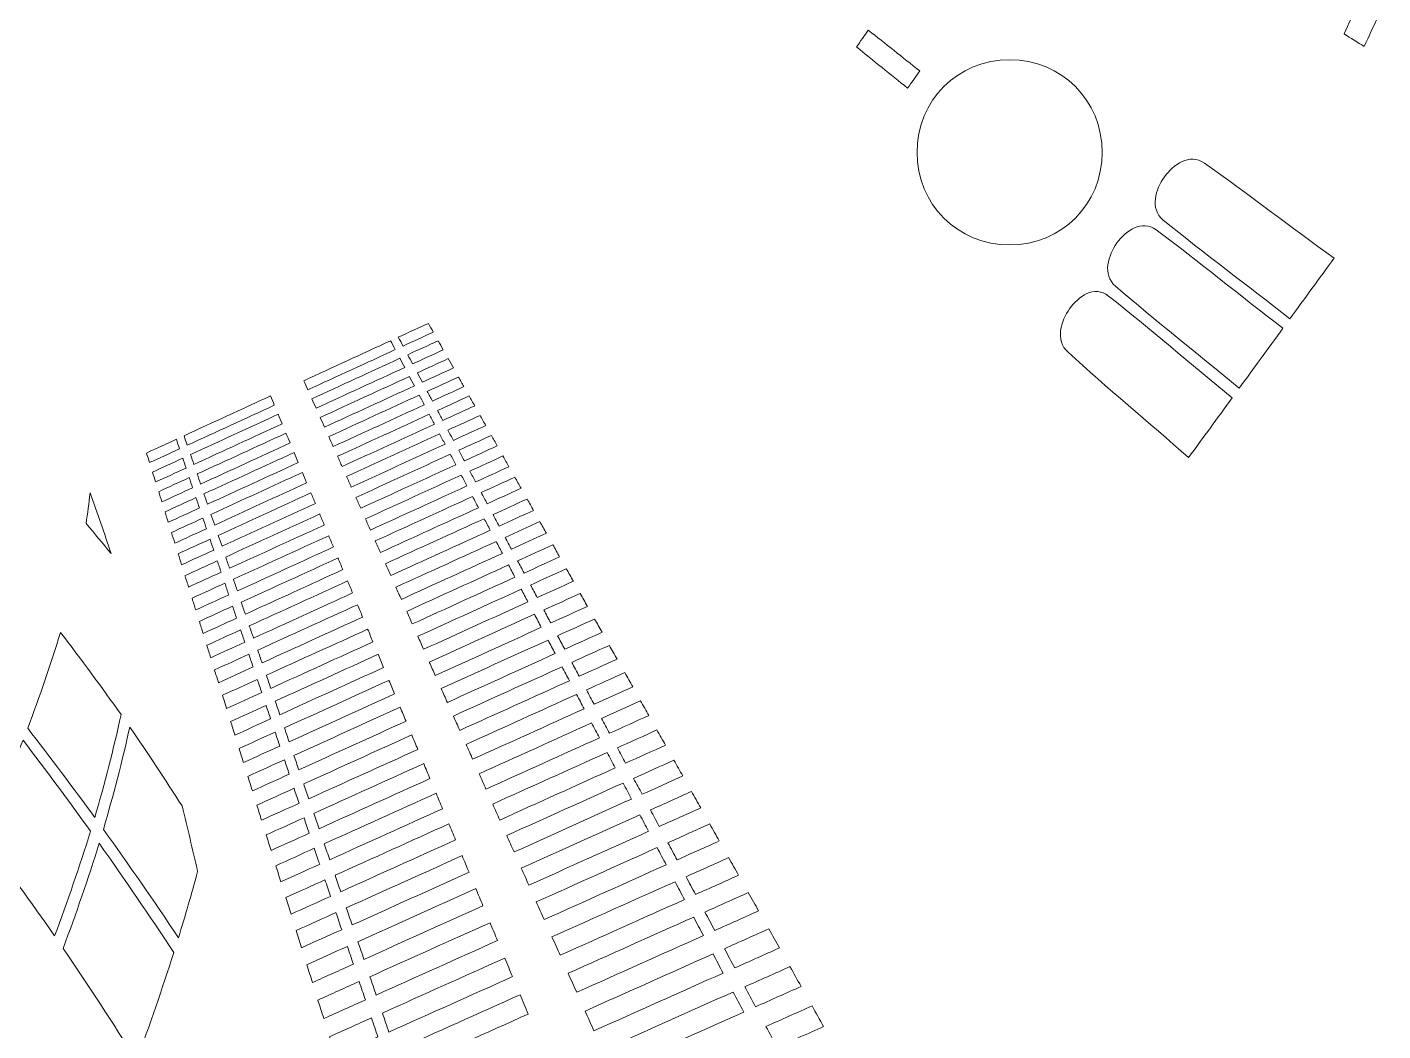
# Model space of a CAD drawing. Header units: millimetres. Extents: x -751 to 1411, y -446 to 1681.
# Drawn here: x -225.6 to -15.1, y -198.6 to -42.8 of the extents above; entities that cross this region are included whole.
import ezdxf

# ---------------------------------------------------------------- set-up
doc = ezdxf.new("R2010")
doc.units = ezdxf.units.MM
doc.header["$MEASUREMENT"] = 0
doc.layers.add('Layer 6', color=7, linetype='Continuous')

msp = doc.modelspace()

# ---------------------------------------------------------------- linework, layer by layer
at = {"layer": 'Layer 6', "lineweight": 0}
for points, knots in [([(-198.52, 551.4), (-477.55, 551.4), (-697.08, 331.88), (-697.08, 52.85), (-697.08, -226.18), (-477.55, -445.71), (-198.52, -445.71), (80.51, -445.71), (300.03, -226.18), (300.03, 52.85), (300.03, 331.88), (80.51, 551.4), (-198.52, 551.4)], [0, 0, 0, 0, 1, 1, 1, 2, 2, 2, 3, 3, 3, 4, 4, 4, 4]), ([(-16.85, -34.54), (-15.79, -35.16), (-14.74, -35.78), (-13.68, -36.4), (-15.13, -39.54), (-16.58, -42.68), (-18.03, -45.82), (-19.07, -45.17), (-20.11, -44.52), (-21.15, -43.87), (-19.72, -40.76), (-18.28, -37.65), (-16.85, -34.54)], [0, 0, 0, 0, 1, 1, 1, 2, 2, 2, 3, 3, 3, 4, 4, 4, 4]), ([(-88.91, -52.29), (-91.56, -50.16), (-94.2, -48.03), (-96.84, -45.89), (-96.23, -45.02), (-95.62, -44.15), (-95.01, -43.28), (-92.35, -45.39), (-89.69, -47.51), (-87.03, -49.62), (-87.66, -50.51), (-88.28, -51.4), (-88.91, -52.29)], [0, 0, 0, 0, 1, 1, 1, 2, 2, 2, 3, 3, 3, 4, 4, 4, 4]), ([(-73.07, -47.89), (-65, -47.89), (-58.71, -54.18), (-58.71, -62.25), (-58.71, -70.32), (-65, -76.61), (-73.07, -76.61), (-81.15, -76.61), (-87.44, -70.32), (-87.44, -62.25), (-87.44, -54.18), (-81.15, -47.89), (-73.07, -47.89)], [0, 0, 0, 0, 1, 1, 1, 2, 2, 2, 3, 3, 3, 4, 4, 4, 4]), ([(-49.22, -72.76), (-51.39, -70.99), (-50.4, -67.95), (-49.04, -66.06), (-47.67, -64.16), (-45.14, -62.32), (-42.84, -63.93), (-36.08, -68.65), (-29.43, -73.84), (-22.7, -78.67), (-25, -81.83), (-27.27, -84.94), (-29.58, -88.09), (-36.06, -82.94), (-42.83, -77.98), (-49.22, -72.76)], [0, 0, 0, 0, 1, 1, 1, 2, 2, 2, 3, 3, 3, 4, 4, 4, 5, 5, 5, 5]), ([(-56.62, -83.04), (-58.74, -81.22), (-57.77, -78.21), (-56.42, -76.32), (-55.07, -74.43), (-52.57, -72.63), (-50.32, -74.29), (-43.71, -79.18), (-37.22, -84.55), (-30.64, -89.56), (-32.92, -92.68), (-35.16, -95.76), (-37.45, -98.87), (-43.77, -93.56), (-50.39, -88.41), (-56.62, -83.04)], [0, 0, 0, 0, 1, 1, 1, 2, 2, 2, 3, 3, 3, 4, 4, 4, 5, 5, 5, 5]), ([(-63.76, -86.52), (-62.42, -84.62), (-59.92, -82.83), (-57.72, -84.55), (-51.25, -89.62), (-44.94, -95.15), (-38.51, -100.33), (-40.78, -103.45), (-43.02, -106.52), (-45.3, -109.63), (-51.47, -104.16), (-57.94, -98.82), (-64.01, -93.29), (-66.08, -91.41), (-65.1, -88.42), (-63.76, -86.52)], [0, 0, 0, 0, 1, 1, 1, 2, 2, 2, 3, 3, 3, 4, 4, 4, 5, 5, 5, 5]), ([(-167.23, -92.31), (-167.48, -91.85), (-167.72, -91.39), (-167.97, -90.93), (-166.41, -90.22), (-164.86, -89.5), (-163.31, -88.79), (-163.05, -89.24), (-162.8, -89.7), (-162.54, -90.16), (-164.1, -90.88), (-165.67, -91.59), (-167.23, -92.31)], [0, 0, 0, 0, 1, 1, 1, 2, 2, 2, 3, 3, 3, 4, 4, 4, 4]), ([(-182.01, -99.11), (-182.22, -98.64), (-182.44, -98.16), (-182.65, -97.69), (-178.16, -95.62), (-173.66, -93.55), (-169.17, -91.48), (-168.93, -91.95), (-168.69, -92.41), (-168.44, -92.87), (-172.97, -94.95), (-177.49, -97.03), (-182.01, -99.11)], [0, 0, 0, 0, 1, 1, 1, 2, 2, 2, 3, 3, 3, 4, 4, 4, 4]), ([(-165.75, -95.08), (-166.01, -94.61), (-166.26, -94.14), (-166.51, -93.66), (-164.94, -92.94), (-163.36, -92.22), (-161.79, -91.49), (-161.52, -91.96), (-161.26, -92.43), (-161, -92.9), (-162.58, -93.63), (-164.17, -94.35), (-165.75, -95.08)], [0, 0, 0, 0, 1, 1, 1, 2, 2, 2, 3, 3, 3, 4, 4, 4, 4]), ([(-167.73, -94.22), (-167.48, -94.7), (-167.23, -95.17), (-166.98, -95.65), (-171.57, -97.75), (-176.15, -99.86), (-180.74, -101.97), (-180.95, -101.48), (-181.17, -100.99), (-181.39, -100.5), (-176.84, -98.41), (-172.28, -96.32), (-167.73, -94.22)], [0, 0, 0, 0, 1, 1, 1, 2, 2, 2, 3, 3, 3, 4, 4, 4, 4]), ([(-164.24, -97.93), (-164.5, -97.44), (-164.75, -96.96), (-165.01, -96.47), (-163.42, -95.74), (-161.82, -95), (-160.23, -94.27), (-159.96, -94.75), (-159.68, -95.23), (-159.41, -95.71), (-161.02, -96.45), (-162.63, -97.19), (-164.24, -97.93)], [0, 0, 0, 0, 1, 1, 1, 2, 2, 2, 3, 3, 3, 4, 4, 4, 4]), ([(-179.43, -104.9), (-179.65, -104.4), (-179.87, -103.9), (-180.1, -103.4), (-175.48, -101.28), (-170.87, -99.16), (-166.25, -97.04), (-165.99, -97.53), (-165.74, -98.01), (-165.48, -98.5), (-170.13, -100.64), (-174.78, -102.77), (-179.43, -104.9)], [0, 0, 0, 0, 1, 1, 1, 2, 2, 2, 3, 3, 3, 4, 4, 4, 4]), ([(-162.68, -100.85), (-162.94, -100.35), (-163.21, -99.85), (-163.48, -99.35), (-161.86, -98.61), (-160.24, -97.87), (-158.62, -97.13), (-158.34, -97.62), (-158.06, -98.12), (-157.79, -98.61), (-159.42, -99.36), (-161.05, -100.11), (-162.68, -100.85)], [0, 0, 0, 0, 1, 1, 1, 2, 2, 2, 3, 3, 3, 4, 4, 4, 4]), ([(-200.73, -107.72), (-200.9, -107.23), (-201.07, -106.73), (-201.24, -106.24), (-196.76, -104.18), (-192.29, -102.12), (-187.82, -100.06), (-187.62, -100.54), (-187.42, -101.03), (-187.22, -101.51), (-191.72, -103.58), (-196.22, -105.65), (-200.73, -107.72)], [0, 0, 0, 0, 1, 1, 1, 2, 2, 2, 3, 3, 3, 4, 4, 4, 4]), ([(-178.08, -107.92), (-178.31, -107.41), (-178.54, -106.89), (-178.77, -106.37), (-174.09, -104.23), (-169.41, -102.08), (-164.73, -99.93), (-164.47, -100.43), (-164.2, -100.93), (-163.94, -101.43), (-168.65, -103.6), (-173.37, -105.76), (-178.08, -107.92)], [0, 0, 0, 0, 1, 1, 1, 2, 2, 2, 3, 3, 3, 4, 4, 4, 4]), ([(-161.07, -103.86), (-161.35, -103.35), (-161.62, -102.83), (-161.89, -102.32), (-160.25, -101.57), (-158.61, -100.81), (-156.97, -100.06), (-156.68, -100.57), (-156.4, -101.08), (-156.11, -101.59), (-157.77, -102.35), (-159.42, -103.1), (-161.07, -103.86)], [0, 0, 0, 0, 1, 1, 1, 2, 2, 2, 3, 3, 3, 4, 4, 4, 4]), ([(-199.71, -110.69), (-199.88, -110.18), (-200.06, -109.67), (-200.23, -109.17), (-195.7, -107.08), (-191.16, -105), (-186.63, -102.91), (-186.42, -103.41), (-186.22, -103.9), (-186.01, -104.39), (-190.58, -106.49), (-195.14, -108.59), (-199.71, -110.69)], [0, 0, 0, 0, 1, 1, 1, 2, 2, 2, 3, 3, 3, 4, 4, 4, 4]), ([(-176.7, -111.02), (-176.93, -110.49), (-177.17, -109.96), (-177.41, -109.43), (-172.66, -107.26), (-167.91, -105.08), (-163.17, -102.9), (-162.9, -103.42), (-162.62, -103.93), (-162.35, -104.45), (-167.13, -106.64), (-171.92, -108.83), (-176.7, -111.02)], [0, 0, 0, 0, 1, 1, 1, 2, 2, 2, 3, 3, 3, 4, 4, 4, 4]), ([(-159.42, -106.95), (-159.7, -106.43), (-159.99, -105.9), (-160.27, -105.37), (-158.6, -104.6), (-156.94, -103.84), (-155.27, -103.08), (-154.98, -103.6), (-154.69, -104.13), (-154.39, -104.65), (-156.07, -105.42), (-157.75, -106.19), (-159.42, -106.95)], [0, 0, 0, 0, 1, 1, 1, 2, 2, 2, 3, 3, 3, 4, 4, 4, 4]), ([(-206.58, -110.41), (-206.74, -109.91), (-206.9, -109.41), (-207.05, -108.92), (-205.51, -108.21), (-203.97, -107.5), (-202.43, -106.79), (-202.27, -107.28), (-202.1, -107.78), (-201.93, -108.27), (-203.48, -108.99), (-205.03, -109.7), (-206.58, -110.41)], [0, 0, 0, 0, 1, 1, 1, 2, 2, 2, 3, 3, 3, 4, 4, 4, 4]), ([(-198.66, -113.74), (-198.84, -113.22), (-199.02, -112.69), (-199.2, -112.17), (-194.6, -110.06), (-190.01, -107.95), (-185.41, -105.84), (-185.2, -106.35), (-184.99, -106.85), (-184.77, -107.36), (-189.4, -109.49), (-194.03, -111.61), (-198.66, -113.74)], [0, 0, 0, 0, 1, 1, 1, 2, 2, 2, 3, 3, 3, 4, 4, 4, 4]), ([(-175.27, -114.21), (-175.52, -113.67), (-175.76, -113.12), (-176, -112.58), (-171.19, -110.37), (-166.37, -108.16), (-161.56, -105.96), (-161.28, -106.49), (-161, -107.02), (-160.72, -107.55), (-165.57, -109.77), (-170.42, -111.99), (-175.27, -114.21)], [0, 0, 0, 0, 1, 1, 1, 2, 2, 2, 3, 3, 3, 4, 4, 4, 4]), ([(-157.72, -110.14), (-158.01, -109.59), (-158.3, -109.05), (-158.6, -108.5), (-156.91, -107.73), (-155.22, -106.96), (-153.53, -106.19), (-153.22, -106.72), (-152.92, -107.26), (-152.62, -107.8), (-154.32, -108.58), (-156.02, -109.36), (-157.72, -110.14)], [0, 0, 0, 0, 1, 1, 1, 2, 2, 2, 3, 3, 3, 4, 4, 4, 4]), ([(-197.59, -116.87), (-197.77, -116.33), (-197.95, -115.8), (-198.14, -115.26), (-193.48, -113.12), (-188.82, -110.98), (-184.16, -108.85), (-183.94, -109.37), (-183.72, -109.89), (-183.5, -110.41), (-188.2, -112.56), (-192.89, -114.72), (-197.59, -116.87)], [0, 0, 0, 0, 1, 1, 1, 2, 2, 2, 3, 3, 3, 4, 4, 4, 4]), ([(-173.81, -117.5), (-174.06, -116.93), (-174.31, -116.37), (-174.56, -115.81), (-169.67, -113.58), (-164.79, -111.34), (-159.9, -109.1), (-159.62, -109.65), (-159.33, -110.2), (-159.04, -110.74), (-163.96, -112.99), (-168.89, -115.24), (-173.81, -117.5)], [0, 0, 0, 0, 1, 1, 1, 2, 2, 2, 3, 3, 3, 4, 4, 4, 4]), ([(-155.98, -113.41), (-156.28, -112.85), (-156.57, -112.29), (-156.87, -111.73), (-155.16, -110.95), (-153.44, -110.17), (-151.73, -109.38), (-151.42, -109.94), (-151.11, -110.49), (-150.79, -111.05), (-152.52, -111.84), (-154.25, -112.62), (-155.98, -113.41)], [0, 0, 0, 0, 1, 1, 1, 2, 2, 2, 3, 3, 3, 4, 4, 4, 4]), ([(-201.44, -109.72), (-201.27, -110.23), (-201.1, -110.74), (-200.93, -111.25), (-202.5, -111.97), (-204.07, -112.69), (-205.64, -113.41), (-205.8, -112.9), (-205.96, -112.39), (-206.13, -111.88), (-204.56, -111.16), (-203, -110.44), (-201.44, -109.72)], [0, 0, 0, 0, 1, 1, 1, 2, 2, 2, 3, 3, 3, 4, 4, 4, 4]), ([(-200.43, -112.74), (-200.25, -113.26), (-200.07, -113.78), (-199.9, -114.3), (-201.49, -115.04), (-203.08, -115.77), (-204.68, -116.5), (-204.84, -115.97), (-205.01, -115.44), (-205.17, -114.92), (-203.59, -114.19), (-202.01, -113.46), (-200.43, -112.74)], [0, 0, 0, 0, 1, 1, 1, 2, 2, 2, 3, 3, 3, 4, 4, 4, 4]), ([(-182.2, -113.54), (-186.96, -115.73), (-191.72, -117.91), (-196.48, -120.09), (-196.67, -119.54), (-196.86, -118.99), (-197.05, -118.44), (-192.32, -116.27), (-187.59, -114.1), (-182.87, -111.94), (-182.64, -112.47), (-182.42, -113.01), (-182.2, -113.54)], [0, 0, 0, 0, 1, 1, 1, 2, 2, 2, 3, 3, 3, 4, 4, 4, 4]), ([(-172.3, -120.88), (-172.56, -120.3), (-172.82, -119.72), (-173.07, -119.14), (-168.12, -116.87), (-163.16, -114.61), (-158.2, -112.34), (-157.91, -112.9), (-157.61, -113.46), (-157.32, -114.03), (-162.31, -116.31), (-167.31, -118.59), (-172.3, -120.88)], [0, 0, 0, 0, 1, 1, 1, 2, 2, 2, 3, 3, 3, 4, 4, 4, 4]), ([(-154.18, -116.79), (-154.48, -116.21), (-154.79, -115.64), (-155.1, -115.06), (-153.36, -114.26), (-151.62, -113.47), (-149.88, -112.67), (-149.56, -113.24), (-149.24, -113.82), (-148.92, -114.39), (-150.67, -115.19), (-152.42, -115.99), (-154.18, -116.79)], [0, 0, 0, 0, 1, 1, 1, 2, 2, 2, 3, 3, 3, 4, 4, 4, 4]), ([(-216.45, -119.86), (-216.2, -118.28), (-215.99, -116.69), (-215.82, -115.11), (-214.69, -118.23), (-213.61, -121.36), (-212.56, -124.51), (-213.84, -122.95), (-215.14, -121.4), (-216.45, -119.86)], [0, 0, 0, 0, 1, 1, 1, 2, 2, 2, 3, 3, 3, 3]), ([(-195.34, -123.4), (-195.53, -122.84), (-195.73, -122.27), (-195.92, -121.7), (-191.13, -119.51), (-186.34, -117.31), (-181.54, -115.11), (-181.31, -115.67), (-181.08, -116.22), (-180.85, -116.77), (-185.68, -118.98), (-190.51, -121.19), (-195.34, -123.4)], [0, 0, 0, 0, 1, 1, 1, 2, 2, 2, 3, 3, 3, 4, 4, 4, 4]), ([(-170.75, -124.36), (-171.01, -123.76), (-171.28, -123.17), (-171.54, -122.57), (-166.51, -120.27), (-161.48, -117.97), (-156.45, -115.67), (-156.14, -116.25), (-155.84, -116.83), (-155.54, -117.41), (-160.61, -119.73), (-165.68, -122.04), (-170.75, -124.36)], [0, 0, 0, 0, 1, 1, 1, 2, 2, 2, 3, 3, 3, 4, 4, 4, 4]), ([(-199.38, -115.83), (-199.2, -116.37), (-199.02, -116.91), (-198.84, -117.44), (-200.45, -118.19), (-202.07, -118.93), (-203.68, -119.67), (-203.85, -119.13), (-204.02, -118.58), (-204.19, -118.04), (-202.59, -117.31), (-200.99, -116.57), (-199.38, -115.83)], [0, 0, 0, 0, 1, 1, 1, 2, 2, 2, 3, 3, 3, 4, 4, 4, 4]), ([(-152.32, -120.27), (-152.64, -119.67), (-152.96, -119.08), (-153.27, -118.48), (-151.51, -117.68), (-149.74, -116.87), (-147.97, -116.06), (-147.64, -116.65), (-147.31, -117.24), (-146.98, -117.83), (-148.76, -118.64), (-150.54, -119.45), (-152.32, -120.27)], [0, 0, 0, 0, 1, 1, 1, 2, 2, 2, 3, 3, 3, 4, 4, 4, 4]), ([(-198.31, -119.02), (-198.12, -119.57), (-197.94, -120.12), (-197.75, -120.67), (-199.39, -121.42), (-201.03, -122.17), (-202.66, -122.93), (-202.84, -122.37), (-203.01, -121.81), (-203.19, -121.25), (-201.56, -120.51), (-199.93, -119.76), (-198.31, -119.02)], [0, 0, 0, 0, 1, 1, 1, 2, 2, 2, 3, 3, 3, 4, 4, 4, 4]), ([(-180.18, -118.38), (-179.94, -118.95), (-179.71, -119.52), (-179.47, -120.09), (-184.37, -122.33), (-189.27, -124.57), (-194.17, -126.81), (-194.37, -126.23), (-194.57, -125.65), (-194.77, -125.06), (-189.91, -122.84), (-185.04, -120.61), (-180.18, -118.38)], [0, 0, 0, 0, 1, 1, 1, 2, 2, 2, 3, 3, 3, 4, 4, 4, 4]), ([(-169.15, -127.94), (-169.42, -127.33), (-169.69, -126.71), (-169.97, -126.1), (-164.86, -123.77), (-159.75, -121.44), (-154.64, -119.11), (-154.33, -119.7), (-154.02, -120.3), (-153.7, -120.9), (-158.85, -123.24), (-164, -125.59), (-169.15, -127.94)], [0, 0, 0, 0, 1, 1, 1, 2, 2, 2, 3, 3, 3, 4, 4, 4, 4]), ([(-150.41, -123.85), (-150.74, -123.24), (-151.06, -122.63), (-151.39, -122.01), (-149.6, -121.19), (-147.8, -120.38), (-146.01, -119.56), (-145.67, -120.17), (-145.33, -120.77), (-144.99, -121.38), (-146.79, -122.2), (-148.6, -123.03), (-150.41, -123.85)], [0, 0, 0, 0, 1, 1, 1, 2, 2, 2, 3, 3, 3, 4, 4, 4, 4]), ([(-178.78, -121.75), (-178.53, -122.33), (-178.29, -122.92), (-178.05, -123.5), (-183.02, -125.77), (-187.99, -128.05), (-192.96, -130.32), (-193.17, -129.72), (-193.37, -129.12), (-193.58, -128.52), (-188.65, -126.26), (-183.71, -124.01), (-178.78, -121.75)], [0, 0, 0, 0, 1, 1, 1, 2, 2, 2, 3, 3, 3, 4, 4, 4, 4]), ([(-197.2, -122.29), (-197.01, -122.86), (-196.82, -123.43), (-196.63, -123.99), (-198.29, -124.75), (-199.95, -125.51), (-201.61, -126.28), (-201.79, -125.7), (-201.97, -125.13), (-202.15, -124.56), (-200.5, -123.8), (-198.85, -123.05), (-197.2, -122.29)], [0, 0, 0, 0, 1, 1, 1, 2, 2, 2, 3, 3, 3, 4, 4, 4, 4]), ([(-167.5, -131.64), (-167.78, -131.01), (-168.06, -130.37), (-168.34, -129.74), (-163.16, -127.38), (-157.97, -125.01), (-152.78, -122.65), (-152.46, -123.26), (-152.13, -123.88), (-151.81, -124.49), (-157.04, -126.87), (-162.27, -129.25), (-167.5, -131.64)], [0, 0, 0, 0, 1, 1, 1, 2, 2, 2, 3, 3, 3, 4, 4, 4, 4]), ([(-148.44, -127.55), (-148.78, -126.92), (-149.11, -126.28), (-149.45, -125.65), (-147.63, -124.82), (-145.81, -123.99), (-143.98, -123.16), (-143.63, -123.79), (-143.28, -124.41), (-142.93, -125.04), (-144.76, -125.88), (-146.6, -126.71), (-148.44, -127.55)], [0, 0, 0, 0, 1, 1, 1, 2, 2, 2, 3, 3, 3, 4, 4, 4, 4]), ([(-196.07, -125.66), (-195.87, -126.24), (-195.67, -126.83), (-195.48, -127.41), (-197.16, -128.18), (-198.85, -128.95), (-200.53, -129.72), (-200.72, -129.13), (-200.9, -128.54), (-201.09, -127.96), (-199.41, -127.19), (-197.74, -126.42), (-196.07, -125.66)], [0, 0, 0, 0, 1, 1, 1, 2, 2, 2, 3, 3, 3, 4, 4, 4, 4]), ([(-177.33, -125.21), (-177.08, -125.82), (-176.83, -126.42), (-176.58, -127.02), (-181.63, -129.32), (-186.67, -131.63), (-191.72, -133.93), (-191.93, -133.31), (-192.15, -132.7), (-192.36, -132.08), (-187.35, -129.79), (-182.34, -127.5), (-177.33, -125.21)], [0, 0, 0, 0, 1, 1, 1, 2, 2, 2, 3, 3, 3, 4, 4, 4, 4]), ([(-165.8, -135.45), (-166.09, -134.8), (-166.38, -134.14), (-166.67, -133.49), (-161.4, -131.09), (-156.13, -128.69), (-150.86, -126.29), (-150.53, -126.93), (-150.2, -127.56), (-149.86, -128.2), (-155.17, -130.61), (-160.49, -133.03), (-165.8, -135.45)], [0, 0, 0, 0, 1, 1, 1, 2, 2, 2, 3, 3, 3, 4, 4, 4, 4]), ([(-146.4, -131.36), (-146.75, -130.71), (-147.1, -130.06), (-147.45, -129.41), (-145.6, -128.56), (-143.75, -127.72), (-141.89, -126.88), (-141.53, -127.52), (-141.17, -128.17), (-140.8, -128.82), (-142.67, -129.67), (-144.54, -130.51), (-146.4, -131.36)], [0, 0, 0, 0, 1, 1, 1, 2, 2, 2, 3, 3, 3, 4, 4, 4, 4]), ([(-194.9, -129.12), (-194.7, -129.72), (-194.49, -130.32), (-194.29, -130.93), (-196, -131.71), (-197.71, -132.49), (-199.42, -133.27), (-199.61, -132.67), (-199.8, -132.06), (-199.99, -131.45), (-198.29, -130.68), (-196.6, -129.9), (-194.9, -129.12)], [0, 0, 0, 0, 1, 1, 1, 2, 2, 2, 3, 3, 3, 4, 4, 4, 4]), ([(-175.84, -128.78), (-175.58, -129.4), (-175.33, -130.02), (-175.07, -130.64), (-180.19, -132.98), (-185.32, -135.32), (-190.44, -137.65), (-190.66, -137.02), (-190.88, -136.38), (-191.1, -135.74), (-186.01, -133.42), (-180.93, -131.1), (-175.84, -128.78)], [0, 0, 0, 0, 1, 1, 1, 2, 2, 2, 3, 3, 3, 4, 4, 4, 4]), ([(-164.04, -139.38), (-164.34, -138.71), (-164.64, -138.04), (-164.94, -137.36), (-159.59, -134.93), (-154.24, -132.49), (-148.88, -130.06), (-148.54, -130.71), (-148.19, -131.37), (-147.85, -132.02), (-153.25, -134.47), (-158.64, -136.93), (-164.04, -139.38)], [0, 0, 0, 0, 1, 1, 1, 2, 2, 2, 3, 3, 3, 4, 4, 4, 4]), ([(-174.31, -132.46), (-174.04, -133.1), (-173.78, -133.74), (-173.51, -134.38), (-178.71, -136.75), (-183.92, -139.12), (-189.12, -141.49), (-189.35, -140.83), (-189.57, -140.18), (-189.8, -139.52), (-184.64, -137.17), (-179.47, -134.81), (-174.31, -132.46)], [0, 0, 0, 0, 1, 1, 1, 2, 2, 2, 3, 3, 3, 4, 4, 4, 4]), ([(-144.3, -135.3), (-144.66, -134.63), (-145.02, -133.95), (-145.38, -133.28), (-143.5, -132.42), (-141.62, -131.57), (-139.74, -130.72), (-139.36, -131.38), (-138.99, -132.05), (-138.61, -132.72), (-140.51, -133.58), (-142.41, -134.44), (-144.3, -135.3)], [0, 0, 0, 0, 1, 1, 1, 2, 2, 2, 3, 3, 3, 4, 4, 4, 4]), ([(-193.69, -132.69), (-193.49, -133.31), (-193.28, -133.93), (-193.07, -134.55), (-194.8, -135.34), (-196.54, -136.13), (-198.28, -136.93), (-198.47, -136.3), (-198.67, -135.68), (-198.86, -135.05), (-197.14, -134.26), (-195.42, -133.48), (-193.69, -132.69)], [0, 0, 0, 0, 1, 1, 1, 2, 2, 2, 3, 3, 3, 4, 4, 4, 4]), ([(-162.23, -143.44), (-162.54, -142.75), (-162.85, -142.05), (-163.16, -141.36), (-157.72, -138.89), (-152.28, -136.41), (-146.84, -133.94), (-146.48, -134.62), (-146.13, -135.29), (-145.77, -135.97), (-151.26, -138.46), (-156.74, -140.95), (-162.23, -143.44)], [0, 0, 0, 0, 1, 1, 1, 2, 2, 2, 3, 3, 3, 4, 4, 4, 4]), ([(-142.13, -139.37), (-142.51, -138.67), (-142.88, -137.98), (-143.25, -137.28), (-141.34, -136.41), (-139.42, -135.54), (-137.51, -134.68), (-137.12, -135.37), (-136.74, -136.05), (-136.35, -136.74), (-138.28, -137.62), (-140.21, -138.49), (-142.13, -139.37)], [0, 0, 0, 0, 1, 1, 1, 2, 2, 2, 3, 3, 3, 4, 4, 4, 4]), ([(-211.01, -149.52), (-212.17, -154.89), (-213.55, -160.2), (-215.09, -165.48), (-218.5, -160.82), (-221.97, -156.2), (-225.51, -151.64), (-223.66, -146.73), (-221.94, -141.78), (-220.41, -136.76), (-217.19, -140.95), (-214.06, -145.2), (-211.01, -149.52)], [0, 0, 0, 0, 1, 1, 1, 2, 2, 2, 3, 3, 3, 4, 4, 4, 4]), ([(-192.46, -136.36), (-192.24, -137), (-192.02, -137.64), (-191.81, -138.28), (-193.57, -139.08), (-195.34, -139.89), (-197.1, -140.69), (-197.3, -140.05), (-197.5, -139.4), (-197.7, -138.76), (-195.95, -137.96), (-194.2, -137.16), (-192.46, -136.36)], [0, 0, 0, 0, 1, 1, 1, 2, 2, 2, 3, 3, 3, 4, 4, 4, 4]), ([(-172.73, -136.25), (-172.45, -136.91), (-172.18, -137.57), (-171.91, -138.23), (-177.19, -140.63), (-182.48, -143.04), (-187.76, -145.45), (-188, -144.77), (-188.23, -144.09), (-188.46, -143.42), (-183.22, -141.03), (-177.97, -138.64), (-172.73, -136.25)], [0, 0, 0, 0, 1, 1, 1, 2, 2, 2, 3, 3, 3, 4, 4, 4, 4]), ([(-160.36, -147.63), (-160.68, -146.92), (-161, -146.2), (-161.32, -145.48), (-155.79, -142.97), (-150.26, -140.46), (-144.73, -137.95), (-144.36, -138.65), (-144, -139.35), (-143.63, -140.05), (-149.21, -142.58), (-154.78, -145.1), (-160.36, -147.63)], [0, 0, 0, 0, 1, 1, 1, 2, 2, 2, 3, 3, 3, 4, 4, 4, 4]), ([(-139.89, -143.57), (-140.28, -142.85), (-140.66, -142.13), (-141.04, -141.41), (-139.1, -140.53), (-137.15, -139.65), (-135.21, -138.77), (-134.81, -139.48), (-134.41, -140.19), (-134.01, -140.91), (-135.97, -141.79), (-137.93, -142.68), (-139.89, -143.57)], [0, 0, 0, 0, 1, 1, 1, 2, 2, 2, 3, 3, 3, 4, 4, 4, 4]), ([(-191.18, -140.15), (-190.96, -140.81), (-190.73, -141.47), (-190.51, -142.12), (-192.3, -142.94), (-194.09, -143.76), (-195.88, -144.57), (-196.09, -143.91), (-196.3, -143.24), (-196.51, -142.58), (-194.73, -141.77), (-192.95, -140.96), (-191.18, -140.15)], [0, 0, 0, 0, 1, 1, 1, 2, 2, 2, 3, 3, 3, 4, 4, 4, 4]), ([(-171.1, -140.16), (-170.82, -140.84), (-170.53, -141.52), (-170.25, -142.2), (-175.62, -144.64), (-180.99, -147.09), (-186.36, -149.53), (-186.6, -148.83), (-186.84, -148.13), (-187.08, -147.43), (-181.75, -145.01), (-176.43, -142.59), (-171.1, -140.16)], [0, 0, 0, 0, 1, 1, 1, 2, 2, 2, 3, 3, 3, 4, 4, 4, 4]), ([(-158.43, -151.97), (-158.76, -151.22), (-159.09, -150.48), (-159.42, -149.74), (-153.8, -147.19), (-148.17, -144.64), (-142.55, -142.1), (-142.17, -142.82), (-141.79, -143.54), (-141.41, -144.26), (-147.08, -146.83), (-152.75, -149.4), (-158.43, -151.97)], [0, 0, 0, 0, 1, 1, 1, 2, 2, 2, 3, 3, 3, 4, 4, 4, 4]), ([(-137.58, -147.92), (-137.97, -147.17), (-138.37, -146.43), (-138.77, -145.69), (-136.79, -144.79), (-134.81, -143.89), (-132.83, -143), (-132.42, -143.74), (-132, -144.47), (-131.59, -145.21), (-133.58, -146.11), (-135.58, -147.01), (-137.58, -147.92)], [0, 0, 0, 0, 1, 1, 1, 2, 2, 2, 3, 3, 3, 4, 4, 4, 4]), ([(-189.86, -144.05), (-189.63, -144.73), (-189.4, -145.41), (-189.17, -146.09), (-190.99, -146.92), (-192.81, -147.74), (-194.63, -148.57), (-194.84, -147.89), (-195.06, -147.2), (-195.27, -146.52), (-193.47, -145.7), (-191.66, -144.88), (-189.86, -144.05)], [0, 0, 0, 0, 1, 1, 1, 2, 2, 2, 3, 3, 3, 4, 4, 4, 4]), ([(-169.42, -144.2), (-169.12, -144.9), (-168.83, -145.6), (-168.54, -146.31), (-174, -148.78), (-179.45, -151.26), (-184.91, -153.74), (-185.16, -153.02), (-185.41, -152.3), (-185.65, -151.58), (-180.24, -149.12), (-174.83, -146.66), (-169.42, -144.2)], [0, 0, 0, 0, 1, 1, 1, 2, 2, 2, 3, 3, 3, 4, 4, 4, 4]), ([(-156.43, -156.45), (-156.77, -155.68), (-157.11, -154.91), (-157.45, -154.15), (-151.73, -151.56), (-146.02, -148.97), (-140.3, -146.38), (-139.91, -147.13), (-139.51, -147.87), (-139.12, -148.62), (-144.89, -151.23), (-150.66, -153.84), (-156.43, -156.45)], [0, 0, 0, 0, 1, 1, 1, 2, 2, 2, 3, 3, 3, 4, 4, 4, 4]), ([(-188.5, -148.08), (-188.27, -148.78), (-188.03, -149.48), (-187.79, -150.18), (-189.64, -151.02), (-191.49, -151.86), (-193.34, -152.7), (-193.56, -151.99), (-193.78, -151.29), (-194, -150.58), (-192.17, -149.75), (-190.33, -148.91), (-188.5, -148.08)], [0, 0, 0, 0, 1, 1, 1, 2, 2, 2, 3, 3, 3, 4, 4, 4, 4]), ([(-167.68, -148.37), (-167.38, -149.09), (-167.07, -149.82), (-166.77, -150.54), (-172.32, -153.06), (-177.87, -155.57), (-183.42, -158.09), (-183.67, -157.35), (-183.93, -156.6), (-184.18, -155.86), (-178.68, -153.36), (-173.18, -150.86), (-167.68, -148.37)], [0, 0, 0, 0, 1, 1, 1, 2, 2, 2, 3, 3, 3, 4, 4, 4, 4]), ([(-135.18, -152.41), (-135.59, -151.64), (-136, -150.87), (-136.41, -150.1), (-134.4, -149.19), (-132.38, -148.28), (-130.37, -147.37), (-129.94, -148.14), (-129.51, -148.9), (-129.09, -149.66), (-131.12, -150.58), (-133.15, -151.5), (-135.18, -152.41)], [0, 0, 0, 0, 1, 1, 1, 2, 2, 2, 3, 3, 3, 4, 4, 4, 4]), ([(-202.1, -184.15), (-205.89, -178.48), (-209.77, -172.87), (-213.75, -167.33), (-212.22, -162.07), (-210.84, -156.79), (-209.66, -151.45), (-206.88, -155.49), (-204.17, -159.58), (-201.52, -163.7), (-200.7, -167.09), (-199.9, -170.48), (-199.12, -173.87), (-200.06, -177.31), (-201.05, -180.74), (-202.1, -184.15)], [0, 0, 0, 0, 1, 1, 1, 2, 2, 2, 3, 3, 3, 4, 4, 4, 5, 5, 5, 5]), ([(-154.36, -161.08), (-154.71, -160.29), (-155.07, -159.49), (-155.42, -158.7), (-149.6, -156.07), (-143.79, -153.44), (-137.97, -150.81), (-137.56, -151.58), (-137.16, -152.35), (-136.75, -153.12), (-142.62, -155.78), (-148.49, -158.43), (-154.36, -161.08)], [0, 0, 0, 0, 1, 1, 1, 2, 2, 2, 3, 3, 3, 4, 4, 4, 4]), ([(-215.74, -167.62), (-217.45, -173.09), (-219.32, -178.5), (-221.33, -183.87), (-224.97, -178.64), (-228.7, -173.49), (-232.54, -168.41), (-230.34, -163.48), (-228.22, -158.52), (-226.23, -153.5), (-222.66, -158.16), (-219.17, -162.86), (-215.74, -167.62)], [0, 0, 0, 0, 1, 1, 1, 2, 2, 2, 3, 3, 3, 4, 4, 4, 4]), ([(-187.1, -152.24), (-186.86, -152.96), (-186.61, -153.68), (-186.37, -154.4), (-188.25, -155.25), (-190.12, -156.11), (-192, -156.96), (-192.23, -156.23), (-192.46, -155.5), (-192.69, -154.77), (-190.82, -153.93), (-188.96, -153.08), (-187.1, -152.24)], [0, 0, 0, 0, 1, 1, 1, 2, 2, 2, 3, 3, 3, 4, 4, 4, 4]), ([(-165.88, -152.67), (-165.57, -153.42), (-165.26, -154.17), (-164.95, -154.92), (-170.59, -157.48), (-176.23, -160.03), (-181.87, -162.59), (-182.14, -161.82), (-182.4, -161.05), (-182.66, -160.28), (-177.07, -157.74), (-171.48, -155.21), (-165.88, -152.67)], [0, 0, 0, 0, 1, 1, 1, 2, 2, 2, 3, 3, 3, 4, 4, 4, 4]), ([(-132.7, -157.07), (-133.12, -156.27), (-133.55, -155.47), (-133.97, -154.68), (-131.92, -153.75), (-129.87, -152.83), (-127.83, -151.9), (-127.38, -152.69), (-126.94, -153.48), (-126.49, -154.27), (-128.56, -155.2), (-130.63, -156.13), (-132.7, -157.07)], [0, 0, 0, 0, 1, 1, 1, 2, 2, 2, 3, 3, 3, 4, 4, 4, 4]), ([(-152.22, -165.88), (-152.58, -165.05), (-152.95, -164.23), (-153.32, -163.41), (-147.4, -160.74), (-141.48, -158.07), (-135.56, -155.39), (-135.14, -156.19), (-134.72, -156.99), (-134.3, -157.79), (-140.27, -160.48), (-146.24, -163.18), (-152.22, -165.88)], [0, 0, 0, 0, 1, 1, 1, 2, 2, 2, 3, 3, 3, 4, 4, 4, 4]), ([(-185.65, -156.52), (-185.4, -157.27), (-185.15, -158.02), (-184.9, -158.76), (-186.81, -159.63), (-188.71, -160.49), (-190.62, -161.36), (-190.86, -160.61), (-191.1, -159.85), (-191.33, -159.1), (-189.44, -158.24), (-187.55, -157.38), (-185.65, -156.52)], [0, 0, 0, 0, 1, 1, 1, 2, 2, 2, 3, 3, 3, 4, 4, 4, 4]), ([(-164.03, -157.12), (-163.71, -157.9), (-163.38, -158.67), (-163.06, -159.45), (-168.8, -162.04), (-174.54, -164.64), (-180.27, -167.23), (-180.55, -166.44), (-180.82, -165.64), (-181.09, -164.85), (-175.41, -162.27), (-169.72, -159.7), (-164.03, -157.12)], [0, 0, 0, 0, 1, 1, 1, 2, 2, 2, 3, 3, 3, 4, 4, 4, 4]), ([(-130.12, -161.89), (-130.56, -161.06), (-131, -160.24), (-131.45, -159.41), (-129.36, -158.47), (-127.27, -157.53), (-125.19, -156.59), (-124.73, -157.41), (-124.27, -158.23), (-123.81, -159.04), (-125.92, -159.99), (-128.02, -160.94), (-130.12, -161.89)], [0, 0, 0, 0, 1, 1, 1, 2, 2, 2, 3, 3, 3, 4, 4, 4, 4]), ([(-184.16, -160.95), (-183.9, -161.73), (-183.64, -162.5), (-183.38, -163.27), (-185.32, -164.15), (-187.26, -165.03), (-189.2, -165.91), (-189.44, -165.13), (-189.69, -164.35), (-189.93, -163.57), (-188.01, -162.7), (-186.08, -161.83), (-184.16, -160.95)], [0, 0, 0, 0, 1, 1, 1, 2, 2, 2, 3, 3, 3, 4, 4, 4, 4]), ([(-162.11, -161.72), (-161.78, -162.52), (-161.44, -163.33), (-161.11, -164.13), (-166.95, -166.77), (-172.78, -169.4), (-178.62, -172.04), (-178.9, -171.22), (-179.19, -170.39), (-179.47, -169.57), (-173.68, -166.96), (-167.9, -164.34), (-162.11, -161.72)], [0, 0, 0, 0, 1, 1, 1, 2, 2, 2, 3, 3, 3, 4, 4, 4, 4]), ([(-150, -170.84), (-150.38, -169.99), (-150.76, -169.14), (-151.14, -168.29), (-145.11, -165.57), (-139.09, -162.86), (-133.06, -160.14), (-132.63, -160.97), (-132.19, -161.8), (-131.75, -162.62), (-137.84, -165.36), (-143.92, -168.1), (-150, -170.84)], [0, 0, 0, 0, 1, 1, 1, 2, 2, 2, 3, 3, 3, 4, 4, 4, 4]), ([(-127.46, -166.88), (-127.92, -166.03), (-128.37, -165.17), (-128.83, -164.32), (-126.71, -163.36), (-124.58, -162.41), (-122.46, -161.45), (-121.98, -162.3), (-121.51, -163.14), (-121.03, -163.99), (-123.17, -164.96), (-125.32, -165.92), (-127.46, -166.88)], [0, 0, 0, 0, 1, 1, 1, 2, 2, 2, 3, 3, 3, 4, 4, 4, 4]), ([(-182.61, -165.53), (-182.34, -166.33), (-182.08, -167.13), (-181.81, -167.93), (-183.78, -168.82), (-185.75, -169.71), (-187.73, -170.6), (-187.98, -169.8), (-188.23, -169), (-188.48, -168.19), (-186.53, -167.31), (-184.57, -166.42), (-182.61, -165.53)], [0, 0, 0, 0, 1, 1, 1, 2, 2, 2, 3, 3, 3, 4, 4, 4, 4]), ([(-147.7, -175.99), (-148.1, -175.11), (-148.49, -174.23), (-148.88, -173.35), (-142.75, -170.58), (-136.61, -167.82), (-130.47, -165.06), (-130.02, -165.92), (-129.57, -166.77), (-129.12, -167.63), (-135.31, -170.42), (-141.51, -173.2), (-147.7, -175.99)], [0, 0, 0, 0, 1, 1, 1, 2, 2, 2, 3, 3, 3, 4, 4, 4, 4]), ([(-160.12, -166.48), (-159.78, -167.31), (-159.43, -168.14), (-159.09, -168.97), (-165.03, -171.65), (-170.97, -174.33), (-176.91, -177.02), (-177.2, -176.16), (-177.5, -175.31), (-177.79, -174.46), (-171.9, -171.8), (-166.01, -169.14), (-160.12, -166.48)], [0, 0, 0, 0, 1, 1, 1, 2, 2, 2, 3, 3, 3, 4, 4, 4, 4]), ([(-124.7, -172.07), (-125.17, -171.18), (-125.64, -170.29), (-126.12, -169.4), (-123.95, -168.43), (-121.79, -167.46), (-119.63, -166.49), (-119.13, -167.37), (-118.64, -168.25), (-118.14, -169.12), (-120.33, -170.11), (-122.51, -171.09), (-124.7, -172.07)], [0, 0, 0, 0, 1, 1, 1, 2, 2, 2, 3, 3, 3, 4, 4, 4, 4]), ([(-220, -185.8), (-217.99, -180.41), (-216.12, -174.98), (-214.4, -169.49), (-210.45, -175.08), (-206.59, -180.73), (-202.82, -186.45), (-204.63, -192.09), (-206.57, -197.68), (-208.59, -203.23), (-212.3, -197.36), (-216.09, -191.55), (-220, -185.8)], [0, 0, 0, 0, 1, 1, 1, 2, 2, 2, 3, 3, 3, 4, 4, 4, 4]), ([(-181.02, -170.27), (-180.74, -171.09), (-180.46, -171.92), (-180.18, -172.74), (-182.19, -173.65), (-184.2, -174.56), (-186.2, -175.47), (-186.46, -174.63), (-186.73, -173.8), (-186.99, -172.97), (-185, -172.07), (-183.01, -171.17), (-181.02, -170.27)], [0, 0, 0, 0, 1, 1, 1, 2, 2, 2, 3, 3, 3, 4, 4, 4, 4]), ([(-145.32, -181.33), (-145.73, -180.42), (-146.14, -179.5), (-146.55, -178.59), (-140.29, -175.78), (-134.04, -172.97), (-127.79, -170.16), (-127.32, -171.05), (-126.86, -171.94), (-126.39, -172.83), (-132.7, -175.66), (-139.01, -178.5), (-145.32, -181.33)], [0, 0, 0, 0, 1, 1, 1, 2, 2, 2, 3, 3, 3, 4, 4, 4, 4]), ([(-158.07, -171.41), (-157.71, -172.27), (-157.35, -173.13), (-156.99, -173.99), (-163.04, -176.72), (-169.09, -179.44), (-175.14, -182.17), (-175.44, -181.29), (-175.75, -180.4), (-176.05, -179.52), (-170.06, -176.82), (-164.06, -174.12), (-158.07, -171.41)], [0, 0, 0, 0, 1, 1, 1, 2, 2, 2, 3, 3, 3, 4, 4, 4, 4]), ([(-121.83, -177.44), (-122.32, -176.52), (-122.81, -175.6), (-123.3, -174.68), (-121.1, -173.69), (-118.89, -172.7), (-116.69, -171.71), (-116.18, -172.63), (-115.66, -173.54), (-115.15, -174.45), (-117.38, -175.45), (-119.6, -176.45), (-121.83, -177.44)], [0, 0, 0, 0, 1, 1, 1, 2, 2, 2, 3, 3, 3, 4, 4, 4, 4]), ([(-179.36, -175.17), (-179.07, -176.02), (-178.79, -176.88), (-178.5, -177.73), (-180.54, -178.65), (-182.58, -179.57), (-184.63, -180.5), (-184.9, -179.64), (-185.17, -178.77), (-185.44, -177.91), (-183.41, -177), (-181.39, -176.08), (-179.36, -175.17)], [0, 0, 0, 0, 1, 1, 1, 2, 2, 2, 3, 3, 3, 4, 4, 4, 4]), ([(-155.94, -176.52), (-155.57, -177.41), (-155.2, -178.3), (-154.83, -179.19), (-160.99, -181.97), (-167.15, -184.74), (-173.31, -187.51), (-173.62, -186.59), (-173.93, -185.68), (-174.25, -184.76), (-168.15, -182.02), (-162.04, -179.27), (-155.94, -176.52)], [0, 0, 0, 0, 1, 1, 1, 2, 2, 2, 3, 3, 3, 4, 4, 4, 4]), ([(-142.85, -186.87), (-143.27, -185.92), (-143.7, -184.97), (-144.12, -184.02), (-137.75, -181.16), (-131.38, -178.31), (-125.01, -175.45), (-124.52, -176.37), (-124.04, -177.29), (-123.55, -178.22), (-129.98, -181.1), (-136.42, -183.99), (-142.85, -186.87)], [0, 0, 0, 0, 1, 1, 1, 2, 2, 2, 3, 3, 3, 4, 4, 4, 4]), ([(-118.85, -183.03), (-119.36, -182.07), (-119.87, -181.12), (-120.38, -180.16), (-118.13, -179.15), (-115.89, -178.15), (-113.64, -177.14), (-113.11, -178.09), (-112.57, -179.03), (-112.04, -179.98), (-114.31, -181), (-116.58, -182.01), (-118.85, -183.03)], [0, 0, 0, 0, 1, 1, 1, 2, 2, 2, 3, 3, 3, 4, 4, 4, 4]), ([(-177.65, -180.24), (-177.35, -181.13), (-177.05, -182.01), (-176.76, -182.9), (-178.84, -183.83), (-180.92, -184.77), (-183, -185.71), (-183.28, -184.81), (-183.56, -183.92), (-183.83, -183.03), (-181.77, -182.1), (-179.71, -181.17), (-177.65, -180.24)], [0, 0, 0, 0, 1, 1, 1, 2, 2, 2, 3, 3, 3, 4, 4, 4, 4]), ([(-140.28, -192.62), (-140.72, -191.64), (-141.16, -190.65), (-141.6, -189.67), (-135.11, -186.76), (-128.61, -183.85), (-122.12, -180.94), (-121.62, -181.9), (-121.11, -182.86), (-120.61, -183.82), (-127.17, -186.75), (-133.72, -189.69), (-140.28, -192.62)], [0, 0, 0, 0, 1, 1, 1, 2, 2, 2, 3, 3, 3, 4, 4, 4, 4]), ([(-153.73, -181.82), (-153.35, -182.74), (-152.96, -183.66), (-152.58, -184.59), (-158.85, -187.41), (-165.13, -190.22), (-171.4, -193.04), (-171.73, -192.09), (-172.05, -191.15), (-172.38, -190.2), (-166.16, -187.4), (-159.95, -184.61), (-153.73, -181.82)], [0, 0, 0, 0, 1, 1, 1, 2, 2, 2, 3, 3, 3, 4, 4, 4, 4]), ([(-115.75, -188.84), (-116.28, -187.84), (-116.81, -186.85), (-117.34, -185.85), (-115.05, -184.83), (-112.76, -183.8), (-110.47, -182.78), (-109.92, -183.76), (-109.36, -184.75), (-108.81, -185.73), (-111.12, -186.77), (-113.44, -187.8), (-115.75, -188.84)], [0, 0, 0, 0, 1, 1, 1, 2, 2, 2, 3, 3, 3, 4, 4, 4, 4]), ([(-175.88, -185.5), (-175.57, -186.41), (-175.26, -187.33), (-174.95, -188.25), (-177.07, -189.2), (-179.19, -190.15), (-181.3, -191.11), (-181.59, -190.18), (-181.88, -189.26), (-182.17, -188.33), (-180.08, -187.39), (-177.98, -186.44), (-175.88, -185.5)], [0, 0, 0, 0, 1, 1, 1, 2, 2, 2, 3, 3, 3, 4, 4, 4, 4]), ([(-151.44, -187.31), (-151.04, -188.27), (-150.64, -189.23), (-150.24, -190.19), (-156.64, -193.05), (-163.03, -195.92), (-169.43, -198.79), (-169.77, -197.8), (-170.11, -196.82), (-170.44, -195.84), (-164.11, -192.99), (-157.78, -190.15), (-151.44, -187.31)], [0, 0, 0, 0, 1, 1, 1, 2, 2, 2, 3, 3, 3, 4, 4, 4, 4]), ([(-137.61, -198.6), (-138.07, -197.58), (-138.53, -196.55), (-138.99, -195.53), (-132.36, -192.57), (-125.74, -189.61), (-119.12, -186.64), (-118.6, -187.64), (-118.07, -188.64), (-117.55, -189.64), (-124.24, -192.63), (-130.92, -195.61), (-137.61, -198.6)], [0, 0, 0, 0, 1, 1, 1, 2, 2, 2, 3, 3, 3, 4, 4, 4, 4]), ([(-112.53, -194.87), (-113.08, -193.84), (-113.64, -192.8), (-114.19, -191.77), (-111.85, -190.72), (-109.51, -189.68), (-107.17, -188.64), (-106.6, -189.66), (-106.02, -190.69), (-105.45, -191.71), (-107.81, -192.77), (-110.17, -193.82), (-112.53, -194.87)], [0, 0, 0, 0, 1, 1, 1, 2, 2, 2, 3, 3, 3, 4, 4, 4, 4]), ([(-174.04, -190.94), (-173.72, -191.89), (-173.4, -192.84), (-173.08, -193.8), (-175.24, -194.76), (-177.39, -195.73), (-179.55, -196.7), (-179.85, -195.74), (-180.15, -194.79), (-180.45, -193.83), (-178.31, -192.87), (-176.18, -191.9), (-174.04, -190.94)], [0, 0, 0, 0, 1, 1, 1, 2, 2, 2, 3, 3, 3, 4, 4, 4, 4]), ([(-149.07, -193.01), (-148.65, -194.01), (-148.24, -195), (-147.82, -196), (-154.34, -198.92), (-160.86, -201.84), (-167.38, -204.75), (-167.73, -203.73), (-168.08, -202.71), (-168.43, -201.69), (-161.98, -198.79), (-155.52, -195.9), (-149.07, -193.01)], [0, 0, 0, 0, 1, 1, 1, 2, 2, 2, 3, 3, 3, 4, 4, 4, 4]), ([(-134.84, -204.82), (-135.31, -203.76), (-135.79, -202.69), (-136.27, -201.62), (-129.51, -198.61), (-122.76, -195.59), (-116, -192.58), (-115.45, -193.61), (-114.91, -194.65), (-114.36, -195.69), (-121.19, -198.73), (-128.01, -201.78), (-134.84, -204.82)], [0, 0, 0, 0, 1, 1, 1, 2, 2, 2, 3, 3, 3, 4, 4, 4, 4]), ([(-109.18, -201.16), (-109.76, -200.08), (-110.33, -199), (-110.9, -197.93), (-108.52, -196.86), (-106.13, -195.8), (-103.75, -194.74), (-103.15, -195.8), (-102.55, -196.87), (-101.95, -197.94), (-104.36, -199.01), (-106.77, -200.08), (-109.18, -201.16)], [0, 0, 0, 0, 1, 1, 1, 2, 2, 2, 3, 3, 3, 4, 4, 4, 4]), ([(-172.13, -196.59), (-171.8, -197.58), (-171.47, -198.57), (-171.14, -199.55), (-173.33, -200.54), (-175.53, -201.53), (-177.73, -202.51), (-178.04, -201.52), (-178.36, -200.52), (-178.67, -199.53), (-176.49, -198.55), (-174.31, -197.57), (-172.13, -196.59)], [0, 0, 0, 0, 1, 1, 1, 2, 2, 2, 3, 3, 3, 4, 4, 4, 4])]:
    msp.add_open_spline(points, degree=3, knots=knots, dxfattribs=at)

doc.saveas('drawing.dxf')
